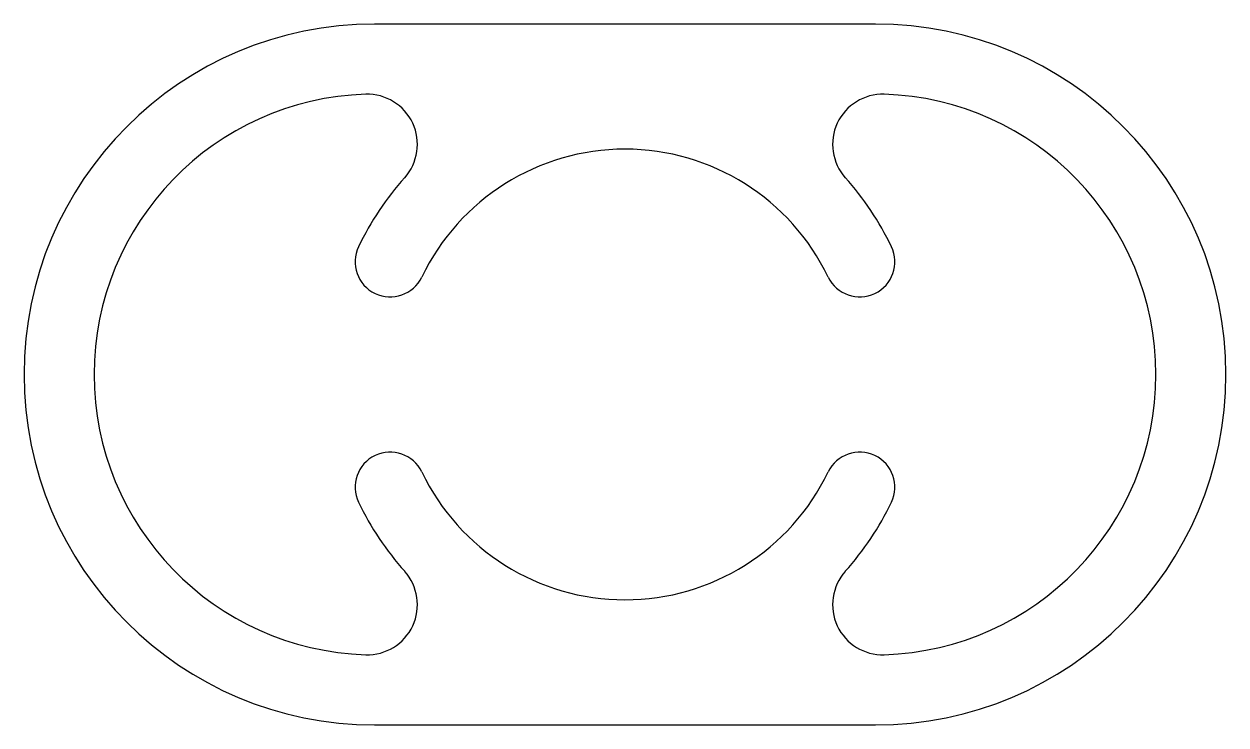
# Model space of a CAD drawing. Extents: x 3166.6 to 3190.6, y 801.7 to 815.7.
import ezdxf

# ---------------------------------------------------------------- set-up
doc = ezdxf.new("R2010")
doc.units = 0
doc.layers.get('0').update_dxf_attribs({"linetype": 'CONTINUOUS'})

msp = doc.modelspace()

# ---------------------------------------------------------------- linework, layer by layer
at = {"color": 0, "linetype": 'CONTINUOUS'}
for p, q in [((3183.599, 815.706), (3173.599, 815.706)), ((3173.599, 801.706), (3183.599, 801.706))]:
    msp.add_line(p, q, dxfattribs=at)
for centre, radius, start, end in [((3173.599, 808.706), 7, 90, 270), ((3183.599, 808.706), 7, 270, 90), ((3173.599, 808.706), 5.6, 91.8064, 268.1936), ((3173.454, 813.303), 1, 318.2151, 91.8064), ((3183.744, 813.303), 1, 88.1936, 221.7849), ((3183.599, 808.706), 5.6, 271.8064, 88.1936), ((3178.599, 808.706), 4.5, 25.6385, 154.3615), ((3178.599, 808.706), 5.9, 138.2151, 154.3615), ((3178.599, 808.706), 5.9, 25.6385, 41.7849), ((3173.911, 810.956), 0.7, 154.3615, 334.3615), ((3183.287, 810.956), 0.7, 205.6385, 25.6385), ((3173.911, 806.456), 0.7, 25.6385, 205.6385), ((3183.287, 806.456), 0.7, 334.3615, 154.3615), ((3178.599, 808.706), 4.5, 205.6385, 334.3615), ((3178.599, 808.706), 5.9, 205.6385, 221.7849), ((3178.599, 808.706), 5.9, 318.2151, 334.3615), ((3173.454, 804.108), 1, 268.1936, 41.7849), ((3183.744, 804.108), 1, 138.2151, 271.8064)]:
    msp.add_arc(centre, radius, start, end, dxfattribs=at)

doc.saveas('drawing.dxf')
